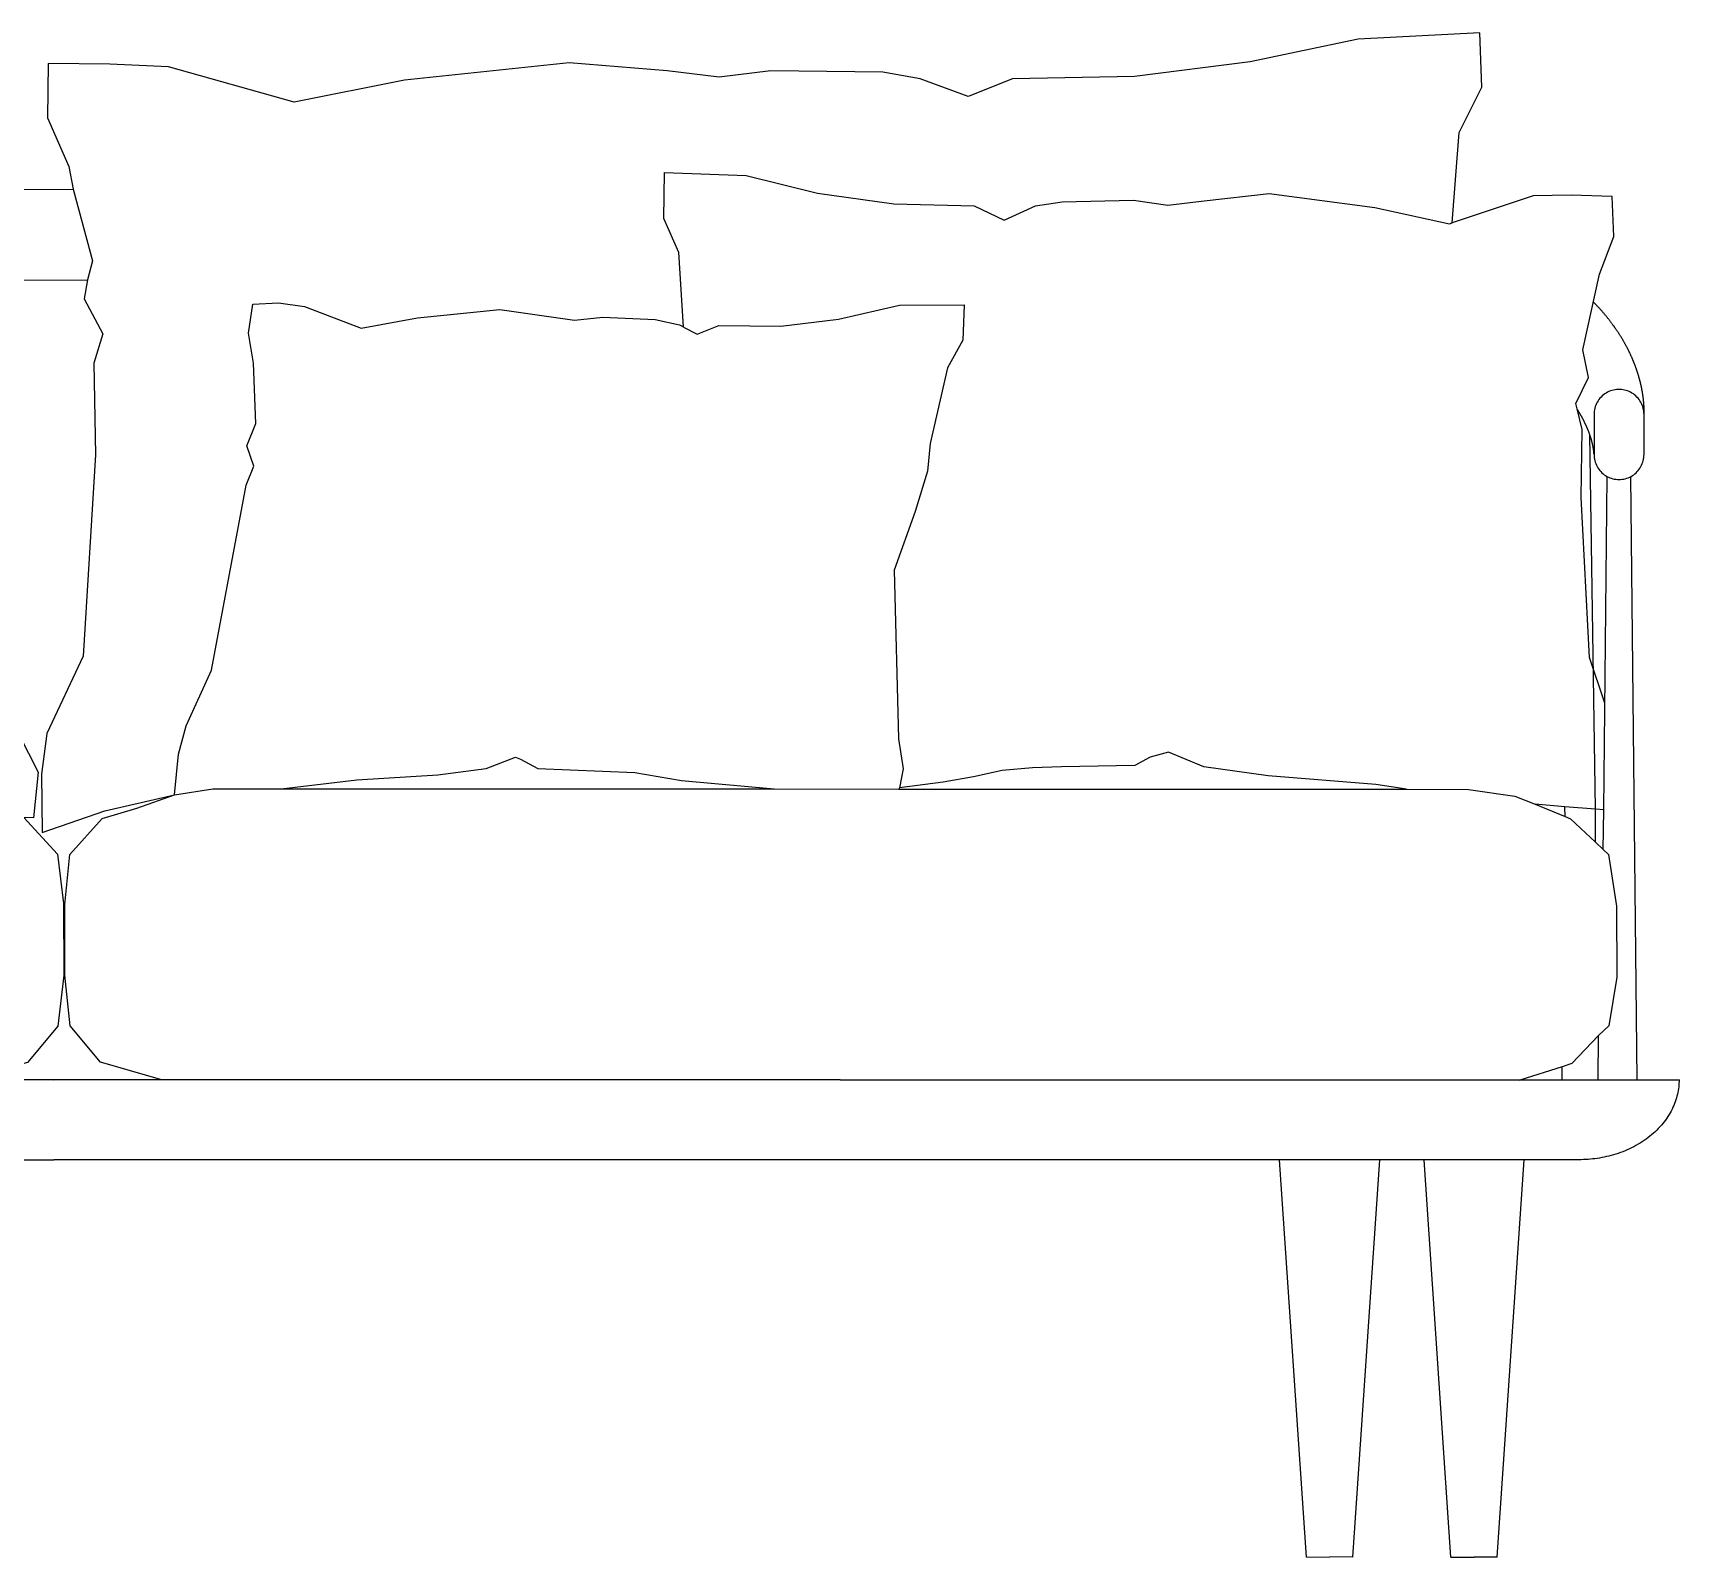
# Model space of a CAD drawing. Header units: inches. Extents: x 0 to 7318, y 0 to 812.
# Drawn here: x 4665 to 5488, y 0 to 762 of the extents above; entities that cross this region are included whole.
import ezdxf

# ---------------------------------------------------------------- set-up
doc = ezdxf.new("R2010")
doc.units = ezdxf.units.IN
doc.header["$MEASUREMENT"] = 0

# ---------------------------------------------------------------- blocks, each defined once
blk = doc.blocks.new('SC2_FRONT')
at = {"color": 7}
for points in [[(5451.23, 426.8, 0), (5443.62, 449.64, 0), (5439.39, 529.54, 0), (5439.96, 563.64, 0), (5437.39, 573.84, 0), (5436.72, 576.61, 0), (5443.06, 589.58, 0), (5440.38, 603.39, 0), (5448.69, 641.15, 0), (5455.74, 660.04, 0), (5454.89, 680.05, 0), (5434.46, 680.76, 0), (5415.43, 680.33, 0), (5375, 666.93, 0), (5378.51, 712.04, 0), (5389.79, 734.73, 0), (5388.8, 761.79, 0), (5327.92, 758.69, 0), (5273.95, 747.27, 0), (5216.17, 740.09, 0), (5155.14, 738.82, 0), (5133.02, 729.94, 0), (5108.92, 738.82, 0), (5090.32, 742.2, 0), (5034.23, 742.9, 0), (5008.44, 739.66, 0), (4982.51, 742.9, 0), (4933.47, 746.85, 0), (4851.17, 738.25, 0), (4796.06, 727.26, 0), (4733.21, 744.88, 0), (4703.76, 746.15, 0), (4673.04, 746.43, 0), (4672.61, 719.37, 0), (4683.32, 694.99, 0), (4685.41, 683.64, 0)], [(4736.19, 380.91, 0), (4738.22, 401.22, 0), (4741.91, 415.47, 0), (4754.67, 443.37, 0), (4771.91, 535.74, 0), (4775.79, 545.31, 0), (4772.3, 555.37, 0), (4776.89, 566.53, 0), (4775.59, 596.73, 0), (4773.1, 611.78, 0), (4775.29, 626.23, 0), (4788.15, 626.82, 0), (4801.1, 625.13, 0), (4829.4, 614.27, 0), (4857.71, 619.45, 0), (4898.86, 623.53, 0), (4936.23, 618.15, 0), (4950.38, 619.65, 0), (4976.49, 618.55, 0), (4988.65, 615.96, 0), (4990.7, 614.81, 0), (4988.27, 652.05, 0), (4980.8, 669.1, 0), (4981.22, 692.07, 0), (5021.95, 690.52, 0), (5057.6, 681.64, 0), (5095.79, 676.43, 0), (5135.96, 675.3, 0), (5151.04, 668.26, 0), (5166.68, 675.3, 0), (5179.93, 677.42, 0), (5215.72, 678.12, 0), (5232.77, 675.73, 0), (5250.95, 677.84, 0), (5283.51, 681.5, 0), (5336.36, 674.46, 0), (5373.7, 666.42, 0), (5375, 666.93, 0)], [(4645.48, 683.6, 0), (4685.41, 683.64, 0)], [(4685.41, 683.64, 0), (4695.1, 647.94, 0), (4692.69, 638.38, 0), (4690.91, 628.81, 0), (4700.28, 611.47, 0), (4695.89, 596.72, 0), (4696.69, 550.88, 0), (4690.51, 450.23, 0), (4672.37, 411.57, 0), (4669.6, 391.28, 0), (4670, 362.21, 0), (4701.27, 372.91, 0), (4736.19, 380.91, 0)], [(4644.92, 638.24, 0), (4692.69, 638.38, 0)], [(4990.65, 614.69, 0), (4997.42, 611.17, 0), (5008.27, 615.53, 0), (5039.27, 615.25, 0), (5068.16, 618.78, 0), (5098.6, 625.68, 0), (5131.01, 625.82, 0), (5130.31, 608.21, 0), (5122.7, 594.4, 0), (5113.96, 556.63, 0), (5112.7, 542.82, 0), (5106.49, 522.66, 0), (5095.93, 493.21, 0), (5098.18, 408.94, 0), (5100.44, 394, 0), (5098.63, 384.43, 0)], [(5445.93, 626.94, 0), (5445.7, 627.18, 0)], [(5446.17, 626.7, 0), (5445.93, 626.94, 0)], [(5446.4, 626.47, 0), (5446.17, 626.7, 0)], [(5446.63, 626.23, 0), (5446.4, 626.47, 0)], [(5446.86, 625.99, 0), (5446.63, 626.23, 0)], [(5447.08, 625.75, 0), (5446.86, 625.99, 0)], [(5447.31, 625.51, 0), (5447.08, 625.75, 0)], [(5447.53, 625.28, 0), (5447.31, 625.51, 0)], [(5447.76, 625.04, 0), (5447.53, 625.28, 0)], [(5447.98, 624.8, 0), (5447.76, 625.04, 0)], [(5448.2, 624.56, 0), (5447.98, 624.8, 0)], [(5448.41, 624.33, 0), (5448.2, 624.56, 0)], [(5448.63, 624.09, 0), (5448.41, 624.33, 0)], [(5448.85, 623.85, 0), (5448.63, 624.09, 0)], [(5449.06, 623.61, 0), (5448.85, 623.85, 0)], [(5449.27, 623.38, 0), (5449.06, 623.61, 0)], [(5449.49, 623.14, 0), (5449.27, 623.38, 0)], [(5449.69, 622.9, 0), (5449.49, 623.14, 0)], [(5449.9, 622.66, 0), (5449.69, 622.9, 0)], [(5450.11, 622.43, 0), (5449.9, 622.66, 0)], [(5450.32, 622.19, 0), (5450.11, 622.43, 0)], [(5450.52, 621.95, 0), (5450.32, 622.19, 0)], [(5450.73, 621.72, 0), (5450.52, 621.95, 0)], [(5450.93, 621.48, 0), (5450.73, 621.72, 0)], [(5451.13, 621.24, 0), (5450.93, 621.48, 0)], [(5451.33, 621.01, 0), (5451.13, 621.24, 0)], [(5451.52, 620.77, 0), (5451.33, 621.01, 0)], [(5451.72, 620.53, 0), (5451.52, 620.77, 0)], [(5451.92, 620.3, 0), (5451.72, 620.53, 0)], [(5452.11, 620.06, 0), (5451.92, 620.3, 0)], [(5452.3, 619.83, 0), (5452.11, 620.06, 0)], [(5452.49, 619.59, 0), (5452.3, 619.83, 0)], [(5452.68, 619.35, 0), (5452.49, 619.59, 0)], [(5452.87, 619.12, 0), (5452.68, 619.35, 0)], [(5453.06, 618.88, 0), (5452.87, 619.12, 0)], [(5453.25, 618.65, 0), (5453.06, 618.88, 0)], [(5453.43, 618.41, 0), (5453.25, 618.65, 0)], [(5453.61, 618.18, 0), (5453.43, 618.41, 0)], [(5453.8, 617.94, 0), (5453.61, 618.18, 0)], [(5453.98, 617.71, 0), (5453.8, 617.94, 0)], [(5454.16, 617.47, 0), (5453.98, 617.71, 0)], [(5454.34, 617.24, 0), (5454.16, 617.47, 0)], [(5454.51, 617, 0), (5454.34, 617.24, 0)], [(5454.69, 616.77, 0), (5454.51, 617, 0)], [(5454.86, 616.54, 0), (5454.69, 616.77, 0)], [(5455.04, 616.3, 0), (5454.86, 616.54, 0)], [(5455.21, 616.07, 0), (5455.04, 616.3, 0)], [(5455.38, 615.84, 0), (5455.21, 616.07, 0)], [(5455.55, 615.6, 0), (5455.38, 615.84, 0)], [(5455.72, 615.37, 0), (5455.55, 615.6, 0)], [(5455.89, 615.14, 0), (5455.72, 615.37, 0)], [(5456.05, 614.9, 0), (5455.89, 615.14, 0)], [(5456.22, 614.67, 0), (5456.05, 614.9, 0)], [(5456.38, 614.44, 0), (5456.22, 614.67, 0)], [(5456.54, 614.21, 0), (5456.38, 614.44, 0)], [(5456.7, 613.98, 0), (5456.54, 614.21, 0)], [(5456.86, 613.74, 0), (5456.7, 613.98, 0)], [(5457.02, 613.51, 0), (5456.86, 613.74, 0)], [(5457.18, 613.28, 0), (5457.02, 613.51, 0)], [(5457.34, 613.05, 0), (5457.18, 613.28, 0)], [(5457.49, 612.82, 0), (5457.34, 613.05, 0)], [(5457.65, 612.59, 0), (5457.49, 612.82, 0)], [(5457.8, 612.36, 0), (5457.65, 612.59, 0)], [(5457.95, 612.13, 0), (5457.8, 612.36, 0)], [(5458.1, 611.9, 0), (5457.95, 612.13, 0)], [(5458.25, 611.67, 0), (5458.1, 611.9, 0)], [(5458.4, 611.44, 0), (5458.25, 611.67, 0)], [(5458.55, 611.21, 0), (5458.4, 611.44, 0)], [(5458.69, 610.98, 0), (5458.55, 611.21, 0)], [(5458.84, 610.75, 0), (5458.69, 610.98, 0)], [(5458.98, 610.52, 0), (5458.84, 610.75, 0)], [(5459.12, 610.3, 0), (5458.98, 610.52, 0)], [(5459.27, 610.07, 0), (5459.12, 610.3, 0)], [(5459.41, 609.84, 0), (5459.27, 610.07, 0)], [(5459.55, 609.61, 0), (5459.41, 609.84, 0)], [(5459.68, 609.39, 0), (5459.55, 609.61, 0)], [(5459.82, 609.16, 0), (5459.68, 609.39, 0)], [(5459.96, 608.93, 0), (5459.82, 609.16, 0)], [(5460.09, 608.71, 0), (5459.96, 608.93, 0)], [(5460.23, 608.48, 0), (5460.09, 608.71, 0)], [(5460.36, 608.26, 0), (5460.23, 608.48, 0)], [(5460.49, 608.03, 0), (5460.36, 608.26, 0)], [(5460.62, 607.81, 0), (5460.49, 608.03, 0)], [(5460.75, 607.58, 0), (5460.62, 607.81, 0)], [(5460.88, 607.36, 0), (5460.75, 607.58, 0)], [(5461.01, 607.14, 0), (5460.88, 607.36, 0)], [(5461.13, 606.91, 0), (5461.01, 607.14, 0)], [(5461.26, 606.69, 0), (5461.13, 606.91, 0)], [(5461.38, 606.47, 0), (5461.26, 606.69, 0)], [(5461.5, 606.24, 0), (5461.38, 606.47, 0)], [(5461.63, 606.02, 0), (5461.5, 606.24, 0)], [(5461.75, 605.8, 0), (5461.63, 606.02, 0)], [(5461.87, 605.58, 0), (5461.75, 605.8, 0)], [(5461.99, 605.36, 0), (5461.87, 605.58, 0)], [(5462.1, 605.14, 0), (5461.99, 605.36, 0)], [(5462.22, 604.92, 0), (5462.1, 605.14, 0)], [(5462.34, 604.7, 0), (5462.22, 604.92, 0)], [(5462.45, 604.48, 0), (5462.34, 604.7, 0)], [(5462.56, 604.26, 0), (5462.45, 604.48, 0)], [(5462.68, 604.04, 0), (5462.56, 604.26, 0)], [(5462.79, 603.82, 0), (5462.68, 604.04, 0)], [(5462.9, 603.6, 0), (5462.79, 603.82, 0)], [(5463.01, 603.38, 0), (5462.9, 603.6, 0)], [(5463.12, 603.17, 0), (5463.01, 603.38, 0)], [(5463.23, 602.95, 0), (5463.12, 603.17, 0)], [(5463.33, 602.73, 0), (5463.23, 602.95, 0)], [(5463.44, 602.52, 0), (5463.33, 602.73, 0)], [(5463.54, 602.3, 0), (5463.44, 602.52, 0)], [(5463.65, 602.09, 0), (5463.54, 602.3, 0)], [(5463.75, 601.87, 0), (5463.65, 602.09, 0)], [(5463.85, 601.66, 0), (5463.75, 601.87, 0)], [(5463.95, 601.44, 0), (5463.85, 601.66, 0)], [(5464.05, 601.23, 0), (5463.95, 601.44, 0)], [(5464.15, 601.02, 0), (5464.05, 601.23, 0)], [(5464.25, 600.8, 0), (5464.15, 601.02, 0)], [(5464.35, 600.59, 0), (5464.25, 600.8, 0)], [(5464.44, 600.38, 0), (5464.35, 600.59, 0)], [(5464.54, 600.17, 0), (5464.44, 600.38, 0)], [(5464.63, 599.96, 0), (5464.54, 600.17, 0)], [(5464.73, 599.74, 0), (5464.63, 599.96, 0)], [(5464.82, 599.53, 0), (5464.73, 599.74, 0)], [(5464.91, 599.33, 0), (5464.82, 599.53, 0)], [(5465, 599.12, 0), (5464.91, 599.33, 0)], [(5465.09, 598.91, 0), (5465, 599.12, 0)], [(5465.18, 598.7, 0), (5465.09, 598.91, 0)], [(5465.27, 598.49, 0), (5465.18, 598.7, 0)], [(5465.36, 598.28, 0), (5465.27, 598.49, 0)], [(5465.44, 598.08, 0), (5465.36, 598.28, 0)], [(5465.53, 597.87, 0), (5465.44, 598.08, 0)], [(5465.61, 597.67, 0), (5465.53, 597.87, 0)], [(5465.7, 597.46, 0), (5465.61, 597.67, 0)], [(5465.78, 597.26, 0), (5465.7, 597.46, 0)], [(5465.86, 597.05, 0), (5465.78, 597.26, 0)], [(5465.94, 596.85, 0), (5465.86, 597.05, 0)], [(5466.02, 596.64, 0), (5465.94, 596.85, 0)], [(5466.1, 596.44, 0), (5466.02, 596.64, 0)], [(5466.18, 596.24, 0), (5466.1, 596.44, 0)], [(5466.26, 596.04, 0), (5466.18, 596.24, 0)], [(5466.34, 595.84, 0), (5466.26, 596.04, 0)], [(5466.41, 595.64, 0), (5466.34, 595.84, 0)], [(5466.49, 595.44, 0), (5466.41, 595.64, 0)], [(5466.56, 595.23, 0), (5466.49, 595.44, 0)], [(5466.63, 595.04, 0), (5466.56, 595.23, 0)], [(5466.71, 594.84, 0), (5466.63, 595.04, 0)], [(5466.78, 594.64, 0), (5466.71, 594.84, 0)], [(5466.85, 594.44, 0), (5466.78, 594.64, 0)], [(5466.92, 594.24, 0), (5466.85, 594.44, 0)], [(5466.99, 594.05, 0), (5466.92, 594.24, 0)], [(5467.06, 593.85, 0), (5466.99, 594.05, 0)], [(5467.13, 593.66, 0), (5467.06, 593.85, 0)], [(5467.19, 593.46, 0), (5467.13, 593.66, 0)], [(5467.26, 593.27, 0), (5467.19, 593.46, 0)], [(5467.33, 593.08, 0), (5467.26, 593.27, 0)], [(5467.39, 592.88, 0), (5467.33, 593.08, 0)], [(5467.46, 592.69, 0), (5467.39, 592.88, 0)], [(5467.52, 592.5, 0), (5467.46, 592.69, 0)], [(5467.58, 592.31, 0), (5467.52, 592.5, 0)], [(5467.64, 592.12, 0), (5467.58, 592.31, 0)], [(5467.7, 591.93, 0), (5467.64, 592.12, 0)], [(5467.76, 591.74, 0), (5467.7, 591.93, 0)], [(5467.82, 591.55, 0), (5467.76, 591.74, 0)], [(5467.88, 591.36, 0), (5467.82, 591.55, 0)], [(5467.94, 591.17, 0), (5467.88, 591.36, 0)], [(5468, 590.99, 0), (5467.94, 591.17, 0)], [(5468.06, 590.8, 0), (5468, 590.99, 0)], [(5468.11, 590.61, 0), (5468.06, 590.8, 0)], [(5468.17, 590.43, 0), (5468.11, 590.61, 0)], [(5468.22, 590.24, 0), (5468.17, 590.43, 0)], [(5468.27, 590.06, 0), (5468.22, 590.24, 0)], [(5468.33, 589.88, 0), (5468.27, 590.06, 0)], [(5468.38, 589.7, 0), (5468.33, 589.88, 0)], [(5468.43, 589.51, 0), (5468.38, 589.7, 0)], [(5468.48, 589.33, 0), (5468.43, 589.51, 0)], [(5468.53, 589.15, 0), (5468.48, 589.33, 0)], [(5468.59, 588.97, 0), (5468.53, 589.15, 0)], [(5468.63, 588.79, 0), (5468.59, 588.97, 0)], [(5468.68, 588.61, 0), (5468.63, 588.79, 0)], [(5468.73, 588.44, 0), (5468.68, 588.61, 0)], [(5468.78, 588.26, 0), (5468.73, 588.44, 0)], [(5468.82, 588.08, 0), (5468.78, 588.26, 0)], [(5468.87, 587.91, 0), (5468.82, 588.08, 0)], [(5468.91, 587.73, 0), (5468.87, 587.91, 0)], [(5468.96, 587.56, 0), (5468.91, 587.73, 0)], [(5469, 587.38, 0), (5468.96, 587.56, 0)], [(5469.05, 587.21, 0), (5469, 587.38, 0)], [(5469.09, 587.04, 0), (5469.05, 587.21, 0)], [(5469.13, 586.87, 0), (5469.09, 587.04, 0)], [(5469.17, 586.7, 0), (5469.13, 586.87, 0)], [(5469.21, 586.53, 0), (5469.17, 586.7, 0)], [(5469.25, 586.36, 0), (5469.21, 586.53, 0)], [(5469.29, 586.19, 0), (5469.25, 586.36, 0)], [(5469.33, 586.02, 0), (5469.29, 586.19, 0)], [(5469.37, 585.85, 0), (5469.33, 586.02, 0)], [(5469.41, 585.69, 0), (5469.37, 585.85, 0)], [(5469.44, 585.52, 0), (5469.41, 585.69, 0)], [(5469.48, 585.36, 0), (5469.44, 585.52, 0)], [(5469.52, 585.19, 0), (5469.48, 585.36, 0)], [(5469.55, 585.03, 0), (5469.52, 585.19, 0)], [(5469.59, 584.86, 0), (5469.55, 585.03, 0)], [(5469.62, 584.7, 0), (5469.59, 584.86, 0)], [(5469.66, 584.54, 0), (5469.62, 584.7, 0)], [(5469.69, 584.38, 0), (5469.66, 584.54, 0)], [(5469.72, 584.22, 0), (5469.69, 584.38, 0)], [(5447.13, 576.52, 0), (5446.81, 575.79, 0)], [(5447.51, 577.23, 0), (5447.13, 576.52, 0)], [(5447.92, 577.92, 0), (5447.51, 577.23, 0)], [(5448.38, 578.57, 0), (5447.92, 577.92, 0)], [(5448.88, 579.2, 0), (5448.38, 578.57, 0)], [(5449.42, 579.79, 0), (5448.88, 579.2, 0)], [(5449.99, 580.35, 0), (5449.42, 579.79, 0)], [(5450.6, 580.87, 0), (5449.99, 580.35, 0)], [(5451.25, 581.35, 0), (5450.6, 580.87, 0)], [(5451.92, 581.79, 0), (5451.25, 581.35, 0)], [(5452.61, 582.18, 0), (5451.92, 581.79, 0)], [(5453.34, 582.53, 0), (5452.61, 582.18, 0)], [(5454.08, 582.83, 0), (5453.34, 582.53, 0)], [(5454.84, 583.08, 0), (5454.08, 582.83, 0)], [(5455.61, 583.28, 0), (5454.84, 583.08, 0)], [(5456.4, 583.44, 0), (5455.61, 583.28, 0)], [(5457.2, 583.54, 0), (5456.4, 583.44, 0)], [(5458, 583.59, 0), (5457.2, 583.54, 0)], [(5458.8, 583.59, 0), (5458, 583.59, 0)], [(5459.6, 583.54, 0), (5458.8, 583.59, 0)], [(5460.39, 583.44, 0), (5459.6, 583.54, 0)], [(5461.18, 583.28, 0), (5460.39, 583.44, 0)], [(5461.95, 583.08, 0), (5461.18, 583.28, 0)], [(5462.71, 582.83, 0), (5461.95, 583.08, 0)], [(5463.46, 582.53, 0), (5462.71, 582.83, 0)], [(5464.18, 582.18, 0), (5463.46, 582.53, 0)], [(5464.88, 581.79, 0), (5464.18, 582.18, 0)], [(5465.55, 581.35, 0), (5464.88, 581.79, 0)], [(5466.19, 580.87, 0), (5465.55, 581.35, 0)], [(5466.8, 580.35, 0), (5466.19, 580.87, 0)], [(5467.38, 579.79, 0), (5466.8, 580.35, 0)], [(5467.92, 579.2, 0), (5467.38, 579.79, 0)], [(5468.41, 578.57, 0), (5467.92, 579.2, 0)], [(5468.87, 577.92, 0), (5468.41, 578.57, 0)], [(5469.29, 577.23, 0), (5468.87, 577.92, 0)], [(5469.66, 576.52, 0), (5469.29, 577.23, 0)], [(5469.98, 575.79, 0), (5469.66, 576.52, 0)], [(5469.75, 584.06, 0), (5469.72, 584.22, 0)], [(5469.78, 583.9, 0), (5469.75, 584.06, 0)], [(5469.82, 583.75, 0), (5469.78, 583.9, 0)], [(5469.85, 583.59, 0), (5469.82, 583.75, 0)], [(5469.88, 583.43, 0), (5469.85, 583.59, 0)], [(5469.91, 583.28, 0), (5469.88, 583.43, 0)], [(5469.93, 583.12, 0), (5469.91, 583.28, 0)], [(5469.96, 582.97, 0), (5469.93, 583.12, 0)], [(5469.99, 582.82, 0), (5469.96, 582.97, 0)], [(5470.02, 582.66, 0), (5469.99, 582.82, 0)], [(5470.04, 582.51, 0), (5470.02, 582.66, 0)], [(5470.07, 582.36, 0), (5470.04, 582.51, 0)], [(5470.1, 582.21, 0), (5470.07, 582.36, 0)], [(5470.12, 582.06, 0), (5470.1, 582.21, 0)], [(5470.15, 581.92, 0), (5470.12, 582.06, 0)], [(5470.17, 581.77, 0), (5470.15, 581.92, 0)], [(5470.2, 581.62, 0), (5470.17, 581.77, 0)], [(5470.22, 581.48, 0), (5470.2, 581.62, 0)], [(5470.24, 581.33, 0), (5470.22, 581.48, 0)], [(5470.26, 581.19, 0), (5470.24, 581.33, 0)], [(5470.29, 581.05, 0), (5470.26, 581.19, 0)], [(5470.31, 580.91, 0), (5470.29, 581.05, 0)], [(5470.33, 580.77, 0), (5470.31, 580.91, 0)], [(5470.35, 580.62, 0), (5470.33, 580.77, 0)], [(5470.37, 580.48, 0), (5470.35, 580.62, 0)], [(5470.39, 580.35, 0), (5470.37, 580.48, 0)], [(5470.41, 580.21, 0), (5470.39, 580.35, 0)], [(5470.43, 580.07, 0), (5470.41, 580.21, 0)], [(5470.45, 579.94, 0), (5470.43, 580.07, 0)], [(5470.47, 579.8, 0), (5470.45, 579.94, 0)], [(5470.48, 579.67, 0), (5470.47, 579.8, 0)], [(5470.5, 579.53, 0), (5470.48, 579.67, 0)], [(5470.52, 579.4, 0), (5470.5, 579.53, 0)], [(5470.53, 579.27, 0), (5470.52, 579.4, 0)], [(5470.55, 579.14, 0), (5470.53, 579.27, 0)], [(5470.57, 579.01, 0), (5470.55, 579.14, 0)], [(5470.58, 578.88, 0), (5470.57, 579.01, 0)], [(5470.6, 578.75, 0), (5470.58, 578.88, 0)], [(5470.61, 578.63, 0), (5470.6, 578.75, 0)], [(5470.62, 578.5, 0), (5470.61, 578.63, 0)], [(5470.64, 578.37, 0), (5470.62, 578.5, 0)], [(5470.65, 578.25, 0), (5470.64, 578.37, 0)], [(5470.67, 578.13, 0), (5470.65, 578.25, 0)], [(5470.68, 578, 0), (5470.67, 578.13, 0)], [(5470.69, 577.88, 0), (5470.68, 578, 0)], [(5470.7, 577.76, 0), (5470.69, 577.88, 0)], [(5470.71, 577.64, 0), (5470.7, 577.76, 0)], [(5470.72, 577.52, 0), (5470.71, 577.64, 0)], [(5470.74, 577.41, 0), (5470.72, 577.52, 0)], [(5470.75, 577.29, 0), (5470.74, 577.41, 0)], [(5470.76, 577.17, 0), (5470.75, 577.29, 0)], [(5470.77, 577.06, 0), (5470.76, 577.17, 0)], [(5470.78, 576.95, 0), (5470.77, 577.06, 0)], [(5470.79, 576.83, 0), (5470.78, 576.95, 0)], [(5470.79, 576.72, 0), (5470.79, 576.83, 0)], [(5470.8, 576.61, 0), (5470.79, 576.72, 0)], [(5470.81, 576.5, 0), (5470.8, 576.61, 0)], [(5470.82, 576.39, 0), (5470.81, 576.5, 0)], [(5470.83, 576.28, 0), (5470.82, 576.39, 0)], [(5470.84, 576.18, 0), (5470.83, 576.28, 0)], [(5470.84, 576.07, 0), (5470.84, 576.18, 0)], [(5437.51, 573.65, 0), (5437.39, 573.84, 0)], [(5437.64, 573.45, 0), (5437.51, 573.65, 0)], [(5437.76, 573.26, 0), (5437.64, 573.45, 0)], [(5437.89, 573.06, 0), (5437.76, 573.26, 0)], [(5438.01, 572.87, 0), (5437.89, 573.06, 0)], [(5438.13, 572.68, 0), (5438.01, 572.87, 0)], [(5438.25, 572.48, 0), (5438.13, 572.68, 0)], [(5438.37, 572.29, 0), (5438.25, 572.48, 0)], [(5438.48, 572.1, 0), (5438.37, 572.29, 0)], [(5438.6, 571.91, 0), (5438.48, 572.1, 0)], [(5438.71, 571.72, 0), (5438.6, 571.91, 0)], [(5438.83, 571.53, 0), (5438.71, 571.72, 0)], [(5438.94, 571.34, 0), (5438.83, 571.53, 0)], [(5439.05, 571.15, 0), (5438.94, 571.34, 0)], [(5439.16, 570.96, 0), (5439.05, 571.15, 0)], [(5439.27, 570.77, 0), (5439.16, 570.96, 0)], [(5439.38, 570.59, 0), (5439.27, 570.77, 0)], [(5439.48, 570.4, 0), (5439.38, 570.59, 0)], [(5439.59, 570.21, 0), (5439.48, 570.4, 0)], [(5439.69, 570.03, 0), (5439.59, 570.21, 0)], [(5439.8, 569.84, 0), (5439.69, 570.03, 0)], [(5439.9, 569.66, 0), (5439.8, 569.84, 0)], [(5440, 569.48, 0), (5439.9, 569.66, 0)], [(5440.1, 569.29, 0), (5440, 569.48, 0)], [(5440.2, 569.11, 0), (5440.1, 569.29, 0)], [(5440.29, 568.93, 0), (5440.2, 569.11, 0)], [(5440.39, 568.75, 0), (5440.29, 568.93, 0)], [(5440.48, 568.57, 0), (5440.39, 568.75, 0)], [(5440.58, 568.39, 0), (5440.48, 568.57, 0)], [(5440.67, 568.21, 0), (5440.58, 568.39, 0)], [(5440.76, 568.03, 0), (5440.67, 568.21, 0)], [(5440.85, 567.85, 0), (5440.76, 568.03, 0)], [(5445.92, 571.9, 0), (5445.9, 571.1, 0)], [(5445.9, 571.1, 0), (5445.9, 551.1, 0)], [(5445.9, 571.1, 0), (5445.9, 551.1, 0)], [(5446, 572.7, 0), (5445.92, 571.9, 0)], [(5446.13, 573.49, 0), (5446, 572.7, 0)], [(5446.31, 574.27, 0), (5446.13, 573.49, 0)], [(5446.53, 575.04, 0), (5446.31, 574.27, 0)], [(5446.81, 575.79, 0), (5446.53, 575.04, 0)], [(5470.26, 575.04, 0), (5469.98, 575.79, 0)], [(5470.49, 574.27, 0), (5470.26, 575.04, 0)], [(5470.67, 573.49, 0), (5470.49, 574.27, 0)], [(5470.79, 572.7, 0), (5470.67, 573.49, 0)], [(5470.87, 571.9, 0), (5470.79, 572.7, 0)], [(5470.85, 575.97, 0), (5470.84, 576.07, 0)], [(5470.86, 575.86, 0), (5470.85, 575.97, 0)], [(5470.86, 575.76, 0), (5470.86, 575.86, 0)], [(5470.87, 575.66, 0), (5470.86, 575.76, 0)], [(5470.87, 575.56, 0), (5470.87, 575.66, 0)], [(5470.88, 575.46, 0), (5470.87, 575.56, 0)], [(5470.9, 571.1, 0), (5470.87, 571.9, 0)], [(5470.89, 575.36, 0), (5470.88, 575.46, 0)], [(5470.89, 575.26, 0), (5470.89, 575.36, 0)], [(5470.9, 575.16, 0), (5470.89, 575.26, 0)], [(5470.9, 575.07, 0), (5470.9, 575.16, 0)], [(5470.91, 574.97, 0), (5470.9, 575.07, 0)], [(5470.9, 551.1, 0), (5470.9, 571.1, 0)], [(5470.9, 551.1, 0), (5470.9, 571.1, 0)], [(5470.91, 574.88, 0), (5470.91, 574.97, 0)], [(5470.91, 574.79, 0), (5470.91, 574.88, 0)], [(5470.92, 574.69, 0), (5470.91, 574.79, 0)], [(5470.91, 571.34, 0), (5470.92, 571.36, 0)], [(5470.92, 574.61, 0), (5470.92, 574.69, 0)], [(5470.93, 574.52, 0), (5470.92, 574.61, 0)], [(5470.92, 571.54, 0), (5470.93, 571.57, 0)], [(5470.92, 571.51, 0), (5470.92, 571.54, 0)], [(5470.92, 571.48, 0), (5470.92, 571.51, 0)], [(5470.92, 571.44, 0), (5470.92, 571.48, 0)], [(5470.92, 571.42, 0), (5470.92, 571.44, 0)], [(5470.92, 571.39, 0), (5470.92, 571.42, 0)], [(5470.92, 571.36, 0), (5470.92, 571.39, 0)], [(5470.93, 574.43, 0), (5470.93, 574.52, 0)], [(5470.93, 574.34, 0), (5470.93, 574.43, 0)], [(5470.93, 574.25, 0), (5470.93, 574.34, 0)], [(5470.94, 574.17, 0), (5470.93, 574.25, 0)], [(5470.93, 571.81, 0), (5470.94, 571.85, 0)], [(5470.93, 571.76, 0), (5470.93, 571.81, 0)], [(5470.93, 571.72, 0), (5470.93, 571.76, 0)], [(5470.93, 571.68, 0), (5470.93, 571.72, 0)], [(5470.93, 571.65, 0), (5470.93, 571.68, 0)], [(5470.93, 571.61, 0), (5470.93, 571.65, 0)], [(5470.93, 571.57, 0), (5470.93, 571.61, 0)], [(5470.94, 574.08, 0), (5470.94, 574.17, 0)], [(5470.94, 574, 0), (5470.94, 574.08, 0)], [(5470.94, 573.92, 0), (5470.94, 574, 0)], [(5470.94, 573.84, 0), (5470.94, 573.92, 0)], [(5470.95, 573.76, 0), (5470.94, 573.84, 0)], [(5470.94, 572.13, 0), (5470.95, 572.18, 0)], [(5470.94, 572.08, 0), (5470.94, 572.13, 0)], [(5470.94, 572.03, 0), (5470.94, 572.08, 0)], [(5470.94, 571.98, 0), (5470.94, 572.03, 0)], [(5470.94, 571.94, 0), (5470.94, 571.98, 0)], [(5470.94, 571.89, 0), (5470.94, 571.94, 0)], [(5470.94, 571.85, 0), (5470.94, 571.89, 0)], [(5470.95, 573.68, 0), (5470.95, 573.76, 0)], [(5470.95, 573.6, 0), (5470.95, 573.68, 0)], [(5470.95, 573.53, 0), (5470.95, 573.6, 0)], [(5470.95, 573.45, 0), (5470.95, 573.53, 0)], [(5470.95, 573.38, 0), (5470.95, 573.45, 0)], [(5470.95, 573.3, 0), (5470.95, 573.38, 0)], [(5470.95, 573.23, 0), (5470.95, 573.3, 0)], [(5470.95, 573.16, 0), (5470.95, 573.23, 0)], [(5470.95, 573.09, 0), (5470.95, 573.16, 0)], [(5470.95, 573.02, 0), (5470.95, 573.09, 0)], [(5470.95, 572.95, 0), (5470.95, 573.02, 0)], [(5470.95, 572.89, 0), (5470.95, 572.95, 0)], [(5470.95, 572.82, 0), (5470.95, 572.89, 0)], [(5470.95, 572.76, 0), (5470.95, 572.82, 0)], [(5470.95, 572.7, 0), (5470.95, 572.76, 0)], [(5470.95, 572.63, 0), (5470.95, 572.7, 0)], [(5470.95, 572.57, 0), (5470.95, 572.63, 0)], [(5470.95, 572.51, 0), (5470.95, 572.57, 0)], [(5470.95, 572.46, 0), (5470.95, 572.51, 0)], [(5470.95, 572.4, 0), (5470.95, 572.46, 0)], [(5470.95, 572.34, 0), (5470.95, 572.4, 0)], [(5470.95, 572.29, 0), (5470.95, 572.34, 0)], [(5470.95, 572.23, 0), (5470.95, 572.29, 0)], [(5470.95, 572.18, 0), (5470.95, 572.23, 0)], [(5440.94, 567.68, 0), (5440.85, 567.85, 0)], [(5441.03, 567.5, 0), (5440.94, 567.68, 0)], [(5441.12, 567.32, 0), (5441.03, 567.5, 0)], [(5441.21, 567.15, 0), (5441.12, 567.32, 0)], [(5441.29, 566.97, 0), (5441.21, 567.15, 0)], [(5441.38, 566.8, 0), (5441.29, 566.97, 0)], [(5441.46, 566.63, 0), (5441.38, 566.8, 0)], [(5441.54, 566.45, 0), (5441.46, 566.63, 0)], [(5441.62, 566.28, 0), (5441.54, 566.45, 0)], [(5441.7, 566.11, 0), (5441.62, 566.28, 0)], [(5441.78, 565.94, 0), (5441.7, 566.11, 0)], [(5441.86, 565.77, 0), (5441.78, 565.94, 0)], [(5441.94, 565.6, 0), (5441.86, 565.77, 0)], [(5442.01, 565.43, 0), (5441.94, 565.6, 0)], [(5442.09, 565.26, 0), (5442.01, 565.43, 0)], [(5442.16, 565.1, 0), (5442.09, 565.26, 0)], [(5442.24, 564.93, 0), (5442.16, 565.1, 0)], [(5442.31, 564.77, 0), (5442.24, 564.93, 0)], [(5442.38, 564.6, 0), (5442.31, 564.77, 0)], [(5442.45, 564.44, 0), (5442.38, 564.6, 0)], [(5442.52, 564.27, 0), (5442.45, 564.44, 0)], [(5442.59, 564.11, 0), (5442.52, 564.27, 0)], [(5442.66, 563.95, 0), (5442.59, 564.11, 0)], [(5442.72, 563.79, 0), (5442.66, 563.95, 0)], [(5442.79, 563.63, 0), (5442.72, 563.79, 0)], [(5442.85, 563.47, 0), (5442.79, 563.63, 0)], [(5442.92, 563.31, 0), (5442.85, 563.47, 0)], [(5442.98, 563.15, 0), (5442.92, 563.31, 0)], [(5443.04, 563, 0), (5442.98, 563.15, 0)], [(5443.1, 562.84, 0), (5443.04, 563, 0)], [(5443.16, 562.68, 0), (5443.1, 562.84, 0)], [(5443.22, 562.53, 0), (5443.16, 562.68, 0)], [(5443.28, 562.38, 0), (5443.22, 562.53, 0)], [(5443.34, 562.22, 0), (5443.28, 562.38, 0)], [(5443.4, 562.07, 0), (5443.34, 562.22, 0)], [(5443.45, 561.92, 0), (5443.4, 562.07, 0)], [(5443.51, 561.77, 0), (5443.45, 561.92, 0)], [(5443.56, 561.62, 0), (5443.51, 561.77, 0)], [(5443.61, 561.47, 0), (5443.56, 561.62, 0)], [(5443.67, 561.32, 0), (5443.61, 561.47, 0)], [(5443.72, 561.17, 0), (5443.67, 561.32, 0)], [(5443.77, 561.03, 0), (5443.72, 561.17, 0)], [(5446.65, 357.4, 0), (5446.61, 373.75, 0), (5443.75, 561.1, 0)], [(5443.82, 560.88, 0), (5443.77, 561.03, 0)], [(5443.87, 560.74, 0), (5443.82, 560.88, 0)], [(5443.92, 560.59, 0), (5443.87, 560.74, 0)], [(5443.97, 560.45, 0), (5443.92, 560.59, 0)], [(5444.01, 560.31, 0), (5443.97, 560.45, 0)], [(5444.06, 560.17, 0), (5444.01, 560.31, 0)], [(5444.11, 560.03, 0), (5444.06, 560.17, 0)], [(5444.15, 559.89, 0), (5444.11, 560.03, 0)], [(5444.19, 559.75, 0), (5444.15, 559.89, 0)], [(5444.24, 559.61, 0), (5444.19, 559.75, 0)], [(5444.28, 559.48, 0), (5444.24, 559.61, 0)], [(5444.32, 559.34, 0), (5444.28, 559.48, 0)], [(5444.36, 559.21, 0), (5444.32, 559.34, 0)], [(5444.4, 559.07, 0), (5444.36, 559.21, 0)], [(5444.44, 558.94, 0), (5444.4, 559.07, 0)], [(5444.48, 558.81, 0), (5444.44, 558.94, 0)], [(5444.52, 558.68, 0), (5444.48, 558.81, 0)], [(5444.56, 558.55, 0), (5444.52, 558.68, 0)], [(5444.6, 558.42, 0), (5444.56, 558.55, 0)], [(5444.63, 558.29, 0), (5444.6, 558.42, 0)], [(5444.67, 558.16, 0), (5444.63, 558.29, 0)], [(5444.7, 558.03, 0), (5444.67, 558.16, 0)], [(5444.74, 557.91, 0), (5444.7, 558.03, 0)], [(5444.77, 557.79, 0), (5444.74, 557.91, 0)], [(5444.8, 557.66, 0), (5444.77, 557.79, 0)], [(5444.84, 557.54, 0), (5444.8, 557.66, 0)], [(5444.87, 557.42, 0), (5444.84, 557.54, 0)], [(5444.9, 557.3, 0), (5444.87, 557.42, 0)], [(5444.93, 557.18, 0), (5444.9, 557.3, 0)], [(5444.96, 557.06, 0), (5444.93, 557.18, 0)], [(5444.99, 556.94, 0), (5444.96, 557.06, 0)], [(5445.01, 556.83, 0), (5444.99, 556.94, 0)], [(5445.04, 556.71, 0), (5445.01, 556.83, 0)], [(5445.07, 556.6, 0), (5445.04, 556.71, 0)], [(5445.1, 556.48, 0), (5445.07, 556.6, 0)], [(5445.12, 556.37, 0), (5445.1, 556.48, 0)], [(5445.15, 556.26, 0), (5445.12, 556.37, 0)], [(5445.17, 556.15, 0), (5445.15, 556.26, 0)], [(5445.2, 556.04, 0), (5445.17, 556.15, 0)], [(5445.22, 555.93, 0), (5445.2, 556.04, 0)], [(5445.25, 555.82, 0), (5445.22, 555.93, 0)], [(5445.27, 555.72, 0), (5445.25, 555.82, 0)], [(5445.29, 555.61, 0), (5445.27, 555.72, 0)], [(5445.31, 555.51, 0), (5445.29, 555.61, 0)], [(5445.33, 555.41, 0), (5445.31, 555.51, 0)], [(5445.35, 555.31, 0), (5445.33, 555.41, 0)], [(5445.37, 555.2, 0), (5445.35, 555.31, 0)], [(5445.39, 555.11, 0), (5445.37, 555.2, 0)], [(5445.41, 555.01, 0), (5445.39, 555.11, 0)], [(5445.43, 554.91, 0), (5445.41, 555.01, 0)], [(5445.45, 554.81, 0), (5445.43, 554.91, 0)], [(5445.47, 554.72, 0), (5445.45, 554.81, 0)], [(5445.48, 554.62, 0), (5445.47, 554.72, 0)], [(5445.5, 554.53, 0), (5445.48, 554.62, 0)], [(5445.52, 554.44, 0), (5445.5, 554.53, 0)], [(5445.53, 554.35, 0), (5445.52, 554.44, 0)], [(5445.55, 554.26, 0), (5445.53, 554.35, 0)], [(5445.56, 554.17, 0), (5445.55, 554.26, 0)], [(5445.58, 554.08, 0), (5445.56, 554.17, 0)], [(5445.59, 554, 0), (5445.58, 554.08, 0)], [(5445.61, 553.91, 0), (5445.59, 554, 0)], [(5445.62, 553.83, 0), (5445.61, 553.91, 0)], [(5445.63, 553.75, 0), (5445.62, 553.83, 0)], [(5445.64, 553.66, 0), (5445.63, 553.75, 0)], [(5445.66, 553.58, 0), (5445.64, 553.66, 0)], [(5445.67, 553.5, 0), (5445.66, 553.58, 0)], [(5445.68, 553.43, 0), (5445.67, 553.5, 0)], [(5445.69, 553.35, 0), (5445.68, 553.43, 0)], [(5445.7, 553.27, 0), (5445.69, 553.35, 0)], [(5445.71, 553.2, 0), (5445.7, 553.27, 0)], [(5445.72, 553.13, 0), (5445.71, 553.2, 0)], [(5445.73, 553.06, 0), (5445.72, 553.13, 0)], [(5445.74, 552.98, 0), (5445.73, 553.06, 0)], [(5445.75, 552.92, 0), (5445.74, 552.98, 0)], [(5445.76, 552.85, 0), (5445.75, 552.92, 0)], [(5445.76, 552.78, 0), (5445.76, 552.85, 0)], [(5445.77, 552.71, 0), (5445.76, 552.78, 0)], [(5445.78, 552.65, 0), (5445.77, 552.71, 0)], [(5445.79, 552.59, 0), (5445.78, 552.65, 0)], [(5445.79, 552.52, 0), (5445.79, 552.59, 0)], [(5445.8, 552.46, 0), (5445.79, 552.52, 0)], [(5445.81, 552.4, 0), (5445.8, 552.46, 0)], [(5445.81, 552.35, 0), (5445.81, 552.4, 0)], [(5445.82, 552.29, 0), (5445.81, 552.35, 0)], [(5445.82, 552.23, 0), (5445.82, 552.29, 0)], [(5445.83, 552.18, 0), (5445.82, 552.23, 0)], [(5445.84, 552.13, 0), (5445.83, 552.18, 0)], [(5445.84, 552.07, 0), (5445.84, 552.13, 0)], [(5445.84, 552.02, 0), (5445.84, 552.07, 0)], [(5445.85, 551.97, 0), (5445.84, 552.02, 0)], [(5445.85, 551.93, 0), (5445.85, 551.97, 0)], [(5445.85, 551.88, 0), (5445.85, 551.93, 0)], [(5445.86, 551.83, 0), (5445.85, 551.88, 0)], [(5445.86, 551.79, 0), (5445.86, 551.83, 0)], [(5445.87, 551.75, 0), (5445.86, 551.79, 0)], [(5445.87, 551.71, 0), (5445.87, 551.75, 0)], [(5445.87, 551.67, 0), (5445.87, 551.71, 0)], [(5445.87, 551.63, 0), (5445.87, 551.67, 0)], [(5445.88, 551.59, 0), (5445.87, 551.63, 0)], [(5445.88, 551.55, 0), (5445.88, 551.59, 0)], [(5445.88, 551.52, 0), (5445.88, 551.55, 0)], [(5445.88, 551.48, 0), (5445.88, 551.52, 0)], [(5445.88, 551.45, 0), (5445.88, 551.48, 0)], [(5445.89, 551.42, 0), (5445.88, 551.45, 0)], [(5445.89, 551.39, 0), (5445.89, 551.42, 0)], [(5445.89, 551.37, 0), (5445.89, 551.39, 0)], [(5445.89, 551.34, 0), (5445.89, 551.37, 0)], [(5445.89, 551.31, 0), (5445.89, 551.34, 0)], [(5445.9, 551.1, 0), (5445.92, 550.31, 0)], [(5445.92, 550.31, 0), (5446, 549.53, 0)], [(5446, 549.53, 0), (5446.12, 548.76, 0)], [(5446.12, 548.76, 0), (5446.29, 547.99, 0)], [(5446.29, 547.99, 0), (5446.51, 547.23, 0)], [(5446.51, 547.23, 0), (5446.77, 546.5, 0)], [(5446.77, 546.5, 0), (5447.09, 545.78, 0)], [(5447.09, 545.78, 0), (5447.44, 545.08, 0)], [(5447.44, 545.08, 0), (5447.84, 544.4, 0)], [(5447.84, 544.4, 0), (5448.28, 543.75, 0)], [(5448.28, 543.75, 0), (5448.76, 543.13, 0)], [(5468.03, 543.13, 0), (5468.51, 543.75, 0)], [(5468.51, 543.75, 0), (5468.95, 544.4, 0)], [(5468.95, 544.4, 0), (5469.35, 545.08, 0)], [(5469.35, 545.08, 0), (5469.71, 545.78, 0)], [(5469.71, 545.78, 0), (5470.02, 546.5, 0)], [(5470.02, 546.5, 0), (5470.28, 547.23, 0)], [(5470.28, 547.23, 0), (5470.5, 547.99, 0)], [(5470.5, 547.99, 0), (5470.68, 548.76, 0)], [(5470.68, 548.76, 0), (5470.8, 549.53, 0)], [(5470.8, 549.53, 0), (5470.87, 550.31, 0)], [(5470.87, 550.31, 0), (5470.9, 551.1, 0)], [(5448.76, 543.13, 0), (5449.28, 542.54, 0)], [(5449.28, 542.54, 0), (5449.84, 541.99, 0)], [(5449.84, 541.99, 0), (5450.43, 541.47, 0)], [(5450.43, 541.47, 0), (5451.05, 540.98, 0)], [(5450.51, 353.68, 0), (5450.85, 373.42, 0), (5452.46, 540.08, 0)], [(5451.05, 540.98, 0), (5451.7, 540.54, 0)], [(5451.7, 540.54, 0), (5452.37, 540.14, 0)], [(5452.37, 540.14, 0), (5453.07, 539.79, 0)], [(5453.07, 539.79, 0), (5453.79, 539.48, 0)], [(5453.79, 539.48, 0), (5454.53, 539.21, 0)], [(5454.53, 539.21, 0), (5455.29, 538.99, 0)], [(5455.29, 538.99, 0), (5456.05, 538.82, 0)], [(5456.05, 538.82, 0), (5456.83, 538.7, 0)], [(5456.83, 538.7, 0), (5457.61, 538.62, 0)], [(5457.61, 538.62, 0), (5458.4, 538.6, 0)], [(5458.4, 538.6, 0), (5459.18, 538.62, 0)], [(5459.18, 538.62, 0), (5459.96, 538.7, 0)], [(5459.96, 538.7, 0), (5460.74, 538.82, 0)], [(5460.74, 538.82, 0), (5461.51, 538.99, 0)], [(5461.51, 538.99, 0), (5462.26, 539.21, 0)], [(5462.26, 539.21, 0), (5463, 539.48, 0)], [(5463, 539.48, 0), (5463.72, 539.79, 0)], [(5463.72, 539.79, 0), (5464.42, 540.14, 0)], [(5467.4, 238.6, 0), (5464.33, 540.08, 0)], [(5464.42, 540.14, 0), (5465.1, 540.54, 0)], [(5465.1, 540.54, 0), (5465.74, 540.98, 0)], [(5465.74, 540.98, 0), (5466.36, 541.47, 0)], [(5466.36, 541.47, 0), (5466.95, 541.99, 0)], [(5466.95, 541.99, 0), (5467.51, 542.54, 0)], [(5467.51, 542.54, 0), (5468.03, 543.13, 0)], [(4646.18, 450.51, 0), (4658.24, 411.37, 0), (4668.06, 392.29, 0), (4665.67, 369.43, 0), (4660.9, 369.57, 0), (4677.6, 351.33, 0), (4680.68, 326.65, 0), (4680.77, 290.89, 0), (4677.89, 265.29, 0), (4662.67, 247.27, 0), (4631.94, 238.51, 0)], [(4789.52, 383.9, 0), (4827.38, 388.5, 0), (4867.74, 390.99, 0), (4891.96, 394.08, 0), (4906.7, 399.76, 0), (4909.1, 398.86, 0), (4917.77, 394.08, 0), (4966.39, 392.09, 0), (4989.71, 388.2, 0), (5035.99, 383.9, 0)], [(5352.14, 383.77, 0), (5336.88, 386.19, 0), (5282.9, 390.41, 0), (5250.77, 394.92, 0), (5233.15, 402.25, 0), (5223.99, 399.86, 0), (5216.24, 395.63, 0), (5179.6, 394.92, 0), (5165.09, 394.5, 0), (5150.01, 393.09, 0), (5135.63, 389.99, 0), (5120.55, 387.31, 0), (5098.63, 384.43, 0), (5098.26, 383.79, 0)], [(4729.23, 238.75, 0), (4699.19, 247.33, 0), (4684.04, 265.47, 0), (4681.35, 290.86, 0), (4681.4, 326.13, 0), (4683.84, 351.1, 0), (4700.04, 369.23, 0), (4717.24, 374.34, 0), (4736.19, 380.91, 0), (4755.29, 383.92, 0), (4789.52, 383.9, 0), (5035.99, 383.9, 0), (5098.26, 383.79, 0), (5352.14, 383.77, 0), (5383.1, 383.7, 0), (5406.35, 380.32, 0), (5416.42, 376.26, 0), (5431.42, 370.17, 0), (5434.17, 369, 0), (5446.65, 357.4, 0), (5450.51, 353.68, 0), (5453.18, 351.18, 0), (5457.09, 325.35, 0), (5457.29, 289.88, 0), (5453.31, 265.56, 0), (5448.11, 260.62, 0), (5434.77, 246.63, 0), (5429.99, 244.96, 0), (5408.86, 238.39, 0)], [(5450.85, 373.42, 0), (5446.61, 373.75, 0), (5431.36, 375, 0), (5416.42, 376.26, 0)], [(5431.42, 370.17, 0), (5431.36, 375, 0)], [(5447.92, 238.6, 0), (5448.11, 260.62, 0)], [(4675.9, 238.6, 0), (4729.23, 238.75, 0), (5408.86, 238.39, 0), (5488.42, 238.6, 0)], [(5488.4, 238.6, 0), (5408.86, 238.39, 0), (4729.23, 238.75, 0), (4675.9, 238.6, 0)], [(5429.92, 238.6, 0), (5429.99, 244.96, 0)], [(4675.9, 238.6, 0), (4631.94, 238.51, 0), (3953.85, 238.55, 0), (3915.77, 238.44, 0), (3863.37, 238.6, 0)], [(5487.59, 231.32, 0), (5487.36, 230.39, 0)], [(5487.59, 231.32, 0), (5487.36, 230.39, 0)], [(5487.79, 232.25, 0), (5487.59, 231.32, 0)], [(5487.79, 232.25, 0), (5487.59, 231.32, 0)], [(5487.96, 233.17, 0), (5487.79, 232.25, 0)], [(5487.96, 233.17, 0), (5487.79, 232.25, 0)], [(5488.1, 234.09, 0), (5487.96, 233.17, 0)], [(5488.1, 234.09, 0), (5487.96, 233.17, 0)], [(5488.22, 235, 0), (5488.1, 234.09, 0)], [(5488.22, 235, 0), (5488.1, 234.09, 0)], [(5488.31, 235.91, 0), (5488.22, 235, 0)], [(5488.31, 235.91, 0), (5488.22, 235, 0)], [(5488.37, 236.81, 0), (5488.31, 235.91, 0)], [(5488.37, 236.81, 0), (5488.31, 235.91, 0)], [(5488.41, 237.71, 0), (5488.37, 236.81, 0)], [(5488.41, 237.71, 0), (5488.37, 236.81, 0)], [(5488.42, 238.6, 0), (5488.41, 237.71, 0)], [(5488.42, 238.6, 0), (5488.41, 237.71, 0)], [(5484.44, 222.95, 0), (5483.93, 222.04, 0)], [(5484.44, 222.95, 0), (5483.93, 222.04, 0)], [(5484.91, 223.87, 0), (5484.44, 222.95, 0)], [(5484.91, 223.87, 0), (5484.44, 222.95, 0)], [(5485.35, 224.8, 0), (5484.91, 223.87, 0)], [(5485.35, 224.8, 0), (5484.91, 223.87, 0)], [(5485.76, 225.73, 0), (5485.35, 224.8, 0)], [(5485.76, 225.73, 0), (5485.35, 224.8, 0)], [(5486.14, 226.66, 0), (5485.76, 225.73, 0)], [(5486.14, 226.66, 0), (5485.76, 225.73, 0)], [(5486.49, 227.59, 0), (5486.14, 226.66, 0)], [(5486.49, 227.59, 0), (5486.14, 226.66, 0)], [(5486.81, 228.52, 0), (5486.49, 227.59, 0)], [(5486.81, 228.52, 0), (5486.49, 227.59, 0)], [(5487.1, 229.46, 0), (5486.81, 228.52, 0)], [(5487.1, 229.46, 0), (5486.81, 228.52, 0)], [(5487.36, 230.39, 0), (5487.1, 229.46, 0)], [(5487.36, 230.39, 0), (5487.1, 229.46, 0)], [(5478.04, 214.2, 0), (5477.24, 213.39, 0)], [(5478.04, 214.2, 0), (5477.24, 213.39, 0)], [(5478.81, 215.02, 0), (5478.04, 214.2, 0)], [(5478.81, 215.02, 0), (5478.04, 214.2, 0)], [(5479.56, 215.86, 0), (5478.81, 215.02, 0)], [(5479.56, 215.86, 0), (5478.81, 215.02, 0)], [(5480.27, 216.71, 0), (5479.56, 215.86, 0)], [(5480.27, 216.71, 0), (5479.56, 215.86, 0)], [(5480.96, 217.57, 0), (5480.27, 216.71, 0)], [(5480.96, 217.57, 0), (5480.27, 216.71, 0)], [(5481.61, 218.45, 0), (5480.96, 217.57, 0)], [(5481.61, 218.45, 0), (5480.96, 217.57, 0)], [(5482.24, 219.33, 0), (5481.61, 218.45, 0)], [(5482.24, 219.33, 0), (5481.61, 218.45, 0)], [(5482.84, 220.23, 0), (5482.24, 219.33, 0)], [(5482.84, 220.23, 0), (5482.24, 219.33, 0)], [(5483.4, 221.13, 0), (5482.84, 220.23, 0)], [(5483.4, 221.13, 0), (5482.84, 220.23, 0)], [(5483.93, 222.04, 0), (5483.4, 221.13, 0)], [(5483.93, 222.04, 0), (5483.4, 221.13, 0)], [(5467.89, 206.29, 0), (5466.85, 205.69, 0)], [(5467.89, 206.29, 0), (5466.85, 205.69, 0)], [(5468.92, 206.9, 0), (5467.89, 206.29, 0)], [(5468.92, 206.9, 0), (5467.89, 206.29, 0)], [(5469.94, 207.54, 0), (5468.92, 206.9, 0)], [(5469.94, 207.54, 0), (5468.92, 206.9, 0)], [(5470.93, 208.21, 0), (5469.94, 207.54, 0)], [(5470.93, 208.21, 0), (5469.94, 207.54, 0)], [(5471.9, 208.89, 0), (5470.93, 208.21, 0)], [(5471.9, 208.89, 0), (5470.93, 208.21, 0)], [(5472.85, 209.59, 0), (5471.9, 208.89, 0)], [(5472.85, 209.59, 0), (5471.9, 208.89, 0)], [(5473.78, 210.31, 0), (5472.85, 209.59, 0)], [(5473.78, 210.31, 0), (5472.85, 209.59, 0)], [(5474.68, 211.06, 0), (5473.78, 210.31, 0)], [(5474.68, 211.06, 0), (5473.78, 210.31, 0)], [(5475.56, 211.81, 0), (5474.68, 211.06, 0)], [(5475.56, 211.81, 0), (5474.68, 211.06, 0)], [(5476.41, 212.59, 0), (5475.56, 211.81, 0)], [(5476.41, 212.59, 0), (5475.56, 211.81, 0)], [(5477.24, 213.39, 0), (5476.41, 212.59, 0)], [(5477.24, 213.39, 0), (5476.41, 212.59, 0)], [(3913.37, 198.6, 0), (4675.9, 198.6, 0)], [(5438.42, 198.6, 0), (4675.9, 198.6, 0)], [(5302.18, 0, 0), (5288.72, 198.6, 0)], [(5325.28, 0, 0), (5338.74, 198.6, 0)], [(5374.35, 0, 0), (5360.9, 198.6, 0)], [(5397.45, 0, 0), (5410.91, 198.6, 0)], [(5439.53, 198.61, 0), (5438.42, 198.6, 0)], [(5439.53, 198.61, 0), (5438.42, 198.6, 0)], [(5440.65, 198.64, 0), (5439.53, 198.61, 0)], [(5440.65, 198.64, 0), (5439.53, 198.61, 0)], [(5441.78, 198.69, 0), (5440.65, 198.64, 0)], [(5441.78, 198.69, 0), (5440.65, 198.64, 0)], [(5442.91, 198.76, 0), (5441.78, 198.69, 0)], [(5442.91, 198.76, 0), (5441.78, 198.69, 0)], [(5444.06, 198.85, 0), (5442.91, 198.76, 0)], [(5444.06, 198.85, 0), (5442.91, 198.76, 0)], [(5445.21, 198.97, 0), (5444.06, 198.85, 0)], [(5445.21, 198.97, 0), (5444.06, 198.85, 0)], [(5446.36, 199.11, 0), (5445.21, 198.97, 0)], [(5446.36, 199.11, 0), (5445.21, 198.97, 0)], [(5447.52, 199.27, 0), (5446.36, 199.11, 0)], [(5447.52, 199.27, 0), (5446.36, 199.11, 0)], [(5448.68, 199.45, 0), (5447.52, 199.27, 0)], [(5448.68, 199.45, 0), (5447.52, 199.27, 0)], [(5449.85, 199.66, 0), (5448.68, 199.45, 0)], [(5449.85, 199.66, 0), (5448.68, 199.45, 0)], [(5451.01, 199.89, 0), (5449.85, 199.66, 0)], [(5451.01, 199.89, 0), (5449.85, 199.66, 0)], [(5452.18, 200.14, 0), (5451.01, 199.89, 0)], [(5452.18, 200.14, 0), (5451.01, 199.89, 0)], [(5453.34, 200.42, 0), (5452.18, 200.14, 0)], [(5453.34, 200.42, 0), (5452.18, 200.14, 0)], [(5454.51, 200.73, 0), (5453.34, 200.42, 0)], [(5454.51, 200.73, 0), (5453.34, 200.42, 0)], [(5455.67, 201.05, 0), (5454.51, 200.73, 0)], [(5455.67, 201.05, 0), (5454.51, 200.73, 0)], [(5456.83, 201.41, 0), (5455.67, 201.05, 0)], [(5456.83, 201.41, 0), (5455.67, 201.05, 0)], [(5457.98, 201.78, 0), (5456.83, 201.41, 0)], [(5457.98, 201.78, 0), (5456.83, 201.41, 0)], [(5459.12, 202.19, 0), (5457.98, 201.78, 0)], [(5459.12, 202.19, 0), (5457.98, 201.78, 0)], [(5460.26, 202.61, 0), (5459.12, 202.19, 0)], [(5460.26, 202.61, 0), (5459.12, 202.19, 0)], [(5461.39, 203.07, 0), (5460.26, 202.61, 0)], [(5461.39, 203.07, 0), (5460.26, 202.61, 0)], [(5462.5, 203.54, 0), (5461.39, 203.07, 0)], [(5462.5, 203.54, 0), (5461.39, 203.07, 0)], [(5463.61, 204.04, 0), (5462.5, 203.54, 0)], [(5463.61, 204.04, 0), (5462.5, 203.54, 0)], [(5464.7, 204.57, 0), (5463.61, 204.04, 0)], [(5464.7, 204.57, 0), (5463.61, 204.04, 0)], [(5465.78, 205.12, 0), (5464.7, 204.57, 0)], [(5465.78, 205.12, 0), (5464.7, 204.57, 0)], [(5466.85, 205.69, 0), (5465.78, 205.12, 0)], [(5466.85, 205.69, 0), (5465.78, 205.12, 0)], [(5302.18, 0, 0), (5313.73, 0.04, 0)], [(5325.28, 0, 0), (5313.73, 0.04, 0)], [(5374.35, 0, 0), (5385.9, 0, 0)], [(5397.45, 0, 0), (5385.9, 0, 0)]]:
    blk.add_polyline3d(points, dxfattribs=at)

msp = doc.modelspace()

# ---------------------------------------------------------------- block references
msp.add_blockref('SC2_FRONT', (0, 0))

doc.saveas('drawing.dxf')
